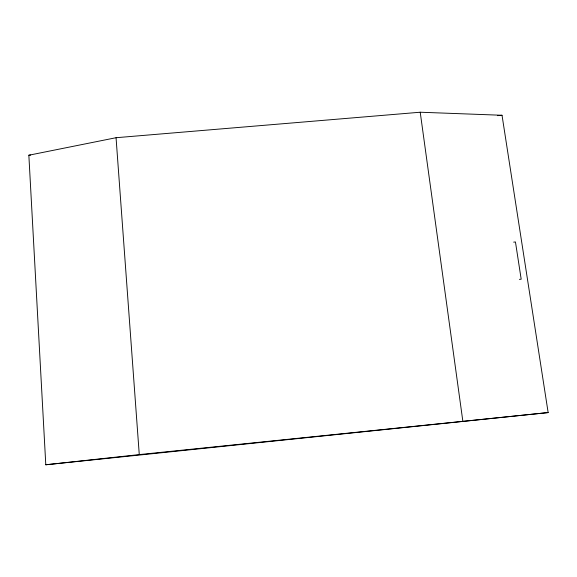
<?xml version="1.0" encoding="UTF-8"?>
<svg xmlns="http://www.w3.org/2000/svg" width="577" height="577" viewBox="0 0 577 577"><rect width="100%" height="100%" fill="white"/><g stroke="black" fill="none" stroke-linecap="round" stroke-linejoin="round"><path stroke-width="0.87" d="M28.85 155.22L116.056 137.715L420.215 112.226L502.026 115.27L548.15 412.577L45.792 464.773L28.85 155.22L30.646 155.069M45.792 464.773L139.273 454.597L548.15 412.577M519.394 279.362L521.182 279.196L515.456 241.965L513.66 242.131M497.533 115.652L502.026 115.27M420.215 112.226L462.812 420.994M116.056 137.715L139.273 454.597"/></g></svg>
